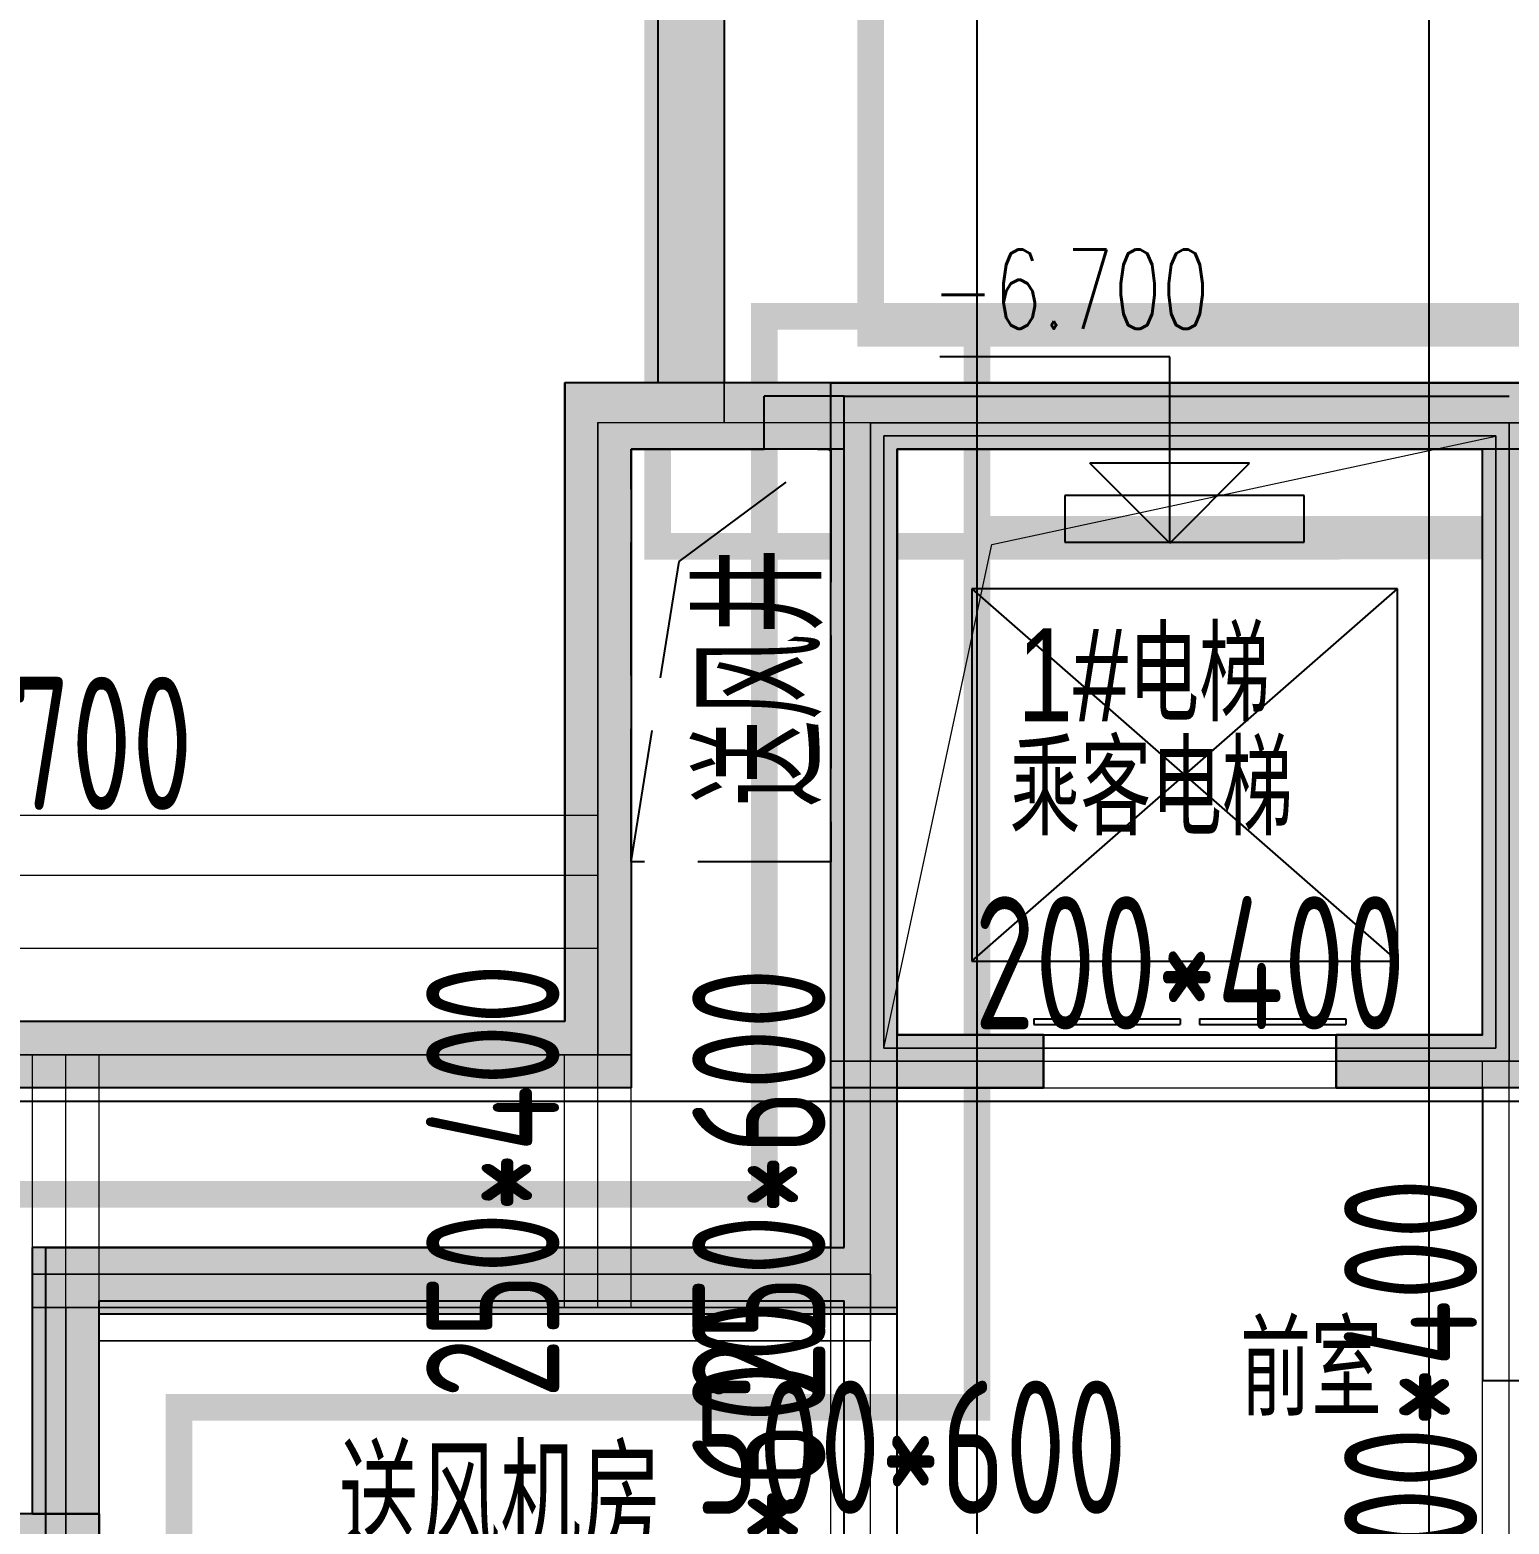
# Model space of a CAD drawing. Extents: x 369444 to 684549, y -549309 to 575337.
# Drawn here: x 415414 to 420974, y 405168 to 410783 of the extents above; entities that cross this region are included whole.
import ezdxf

# ---------------------------------------------------------------- set-up
doc = ezdxf.new("R2010")
doc.units = 0
doc.header["$LTSCALE"] = 1000
doc.header["$MEASUREMENT"] = 0
doc.linetypes.add('__DASH', pattern=[0.35, 0.25, -0.1])
doc.linetypes.add('DASH', pattern=[0.35, 0.25, -0.1])
for name, color, linetype, lineweight, true_color in [('-1-0-1', 7, 'Continuous', 0, 0xc0c0c0), ('-1-1-2', 7, 'Continuous', 0, 0xc0c0c0), ('-2-0-1', 1, 'Continuous', 0, 0xff0000), ('-2-1-2', 9, 'Continuous', 0, 0x808080), ('1-6-1', 7, 'Continuous', 0, 0x55ff55), ('1-6-2', 7, 'Continuous', 0, 0x55ff55), ('11-6-5', 2, 'Continuous', 0, 0xffff00), ('12-6-1', 4, 'Continuous', 0, 0x00ffff), ('12-6-2', 4, 'Continuous', 0, 0x00ffff), ('12-6-5', 4, 'Continuous', 0, 0x00ffff), ('22-0-1', 7, 'Continuous', 0, 0x969696), ('22-0-2', 7, 'Continuous', 0, 0x969696)]:
    doc.layers.add(name, color=color, linetype=linetype, lineweight=lineweight, true_color=true_color)
for name, color, linetype in [('DIM_ELEV', 3, 'Continuous'), ('DOTE', 1, 'Continuous'), ('EVTR', 2, 'Continuous'), ('PUB_HATCH', 8, 'Continuous'), ('WALL', 9, 'Continuous'), ('WINDOW', 4, 'Continuous'), ('房间名称', 72, 'Continuous'), ('防火分区线', 7, 'Continuous'), ('风井', 7, 'Continuous')]:
    doc.layers.add(name, color=color, linetype=linetype)
doc.styles.add('_TCH_DIM', font='SIMPLEX', dxfattribs={"bigfont": 'GBCBIG'})
doc.styles.add('HNSJY', font='hnsjy-07.shx', dxfattribs={"width": 0.8, "bigfont": 'hnsjy-hz.shx'})
doc.styles.add('yjkcad', font='yjkeng.shx', dxfattribs={"width": 0.7, "height": 250, "bigfont": 'yjkchn.shx'})

# ---------------------------------------------------------------- blocks, each defined once
blk = doc.blocks.new('22#loudixiayicengjksdf')
at = {"layer": 'WALL'}
h = blk.add_hatch(color=0, dxfattribs=at)
h.dxf.hatch_style = 1
h.paths.add_polyline_path([(-183057.3, -69118.8), (-183057.3, -68618.8), (-183557.3, -68618.8), (-183557.3, -69118.8)], flags=17)
h.paths.add_polyline_path([(-170857.3, -69118.8), (-170857.3, -68618.8), (-171407.3, -68618.8), (-171407.3, -69118.8)], flags=17)
h.paths.add_polyline_path([(-171407.3, -70818.8), (-171157.3, -70818.8), (-171157.3, -70418.8), (-171557.3, -70418.8), (-171557.3, -70818.8)], flags=17)
h.paths.add_polyline_path([(-183507.3, -70818.8), (-183357.3, -70818.8), (-183357.3, -70418.8), (-183757.3, -70418.8), (-183757.3, -70818.8)], flags=17)
h.paths.add_polyline_path([(-168657.3, -64218.8), (-170857.3, -64218.8), (-170857.3, -66418.8), (-170307.3, -66418.8), (-170307.3, -66618.8), (-171107.3, -66618.8), (-171107.3, -63968.8), (-168457.3, -63968.8), (-168457.3, -66618.8), (-169207.3, -66618.8), (-169207.3, -66418.8), (-168657.3, -66418.8)])
h.paths.add_polyline_path([(-179257.3, -73468.8), (-179807.3, -73468.8), (-179807.3, -73218.8), (-179257.3, -73218.8), (-178857.3, -73218.8), (-178857.3, -73468.8), (-179007.3, -73468.8), (-179007.3, -76368.8), (-180757.3, -76368.8), (-180757.3, -76118.8), (-179257.3, -76118.8)])
h.paths.add_polyline_path([(-165957.3, -64218.8), (-166607.3, -64218.8), (-166607.3, -63968.8), (-165707.3, -63968.8), (-165707.3, -65768.8), (-165957.3, -65768.8)])
h.paths.add_polyline_path([(-188307.3, -64018.8), (-188957.3, -64018.8), (-188957.3, -65568.8), (-189207.3, -65568.8), (-189207.3, -63768.8), (-188307.3, -63768.8)])
h.paths.add_polyline_path([(-173307.3, -80968.8), (-174157.3, -80968.8), (-174857.3, -80968.8), (-174857.3, -80718.8), (-174407.3, -80718.8), (-174407.3, -77518.8), (-174157.3, -77518.8), (-174157.3, -80718.8), (-173307.3, -80718.8)])
h.paths.add_polyline_path([(-180757.3, -80968.8), (-181607.3, -80968.8), (-181607.3, -80718.8), (-180757.3, -80718.8), (-180757.3, -77518.8), (-180507.3, -77518.8), (-180507.3, -80718.8), (-180057.3, -80718.8), (-180057.3, -80968.8)])
h.paths.add_polyline_path([(-175107.3, -73468.8), (-175657.3, -73468.8), (-175657.3, -76118.8), (-174157.3, -76118.8), (-174157.3, -76368.8), (-175907.3, -76368.8), (-175907.3, -73468.8), (-176057.3, -73468.8), (-176057.3, -73218.8), (-175657.3, -73218.8), (-175107.3, -73218.8)])
h.paths.add_polyline_path([(-159582.3, -72668.8), (-160057.3, -72668.8), (-160057.3, -74418.8), (-160307.3, -74418.8), (-160307.3, -72668.8), (-160407.3, -72668.8), (-160407.3, -72418.8), (-160057.3, -72418.8), (-159582.3, -72418.8)])
h.paths.add_polyline_path([(-163357.3, -80968.8), (-163657.3, -80968.8), (-164057.3, -80968.8), (-164057.3, -80718.8), (-163907.3, -80718.8), (-163907.3, -77118.8), (-163657.3, -77118.8), (-163657.3, -80718.8), (-163357.3, -80718.8)])
h.paths.add_polyline_path([(-166757.3, -80968.8), (-167782.3, -80968.8), (-168557.3, -80968.8), (-168557.3, -80718.8), (-167807.3, -80718.8), (-167807.3, -77018.8), (-167507.3, -77018.8), (-167507.3, -80718.8), (-166757.3, -80718.8)])
h.paths.add_polyline_path([(-191007.3, -75018.8), (-191007.3, -75818.8), (-193107.3, -75818.8), (-193107.3, -75568.8), (-191257.3, -75568.8), (-191257.3, -75018.8)])
h.paths.add_polyline_path([(-183307.3, -66418.8), (-184057.3, -66418.8), (-184057.3, -64018.8), (-186257.3, -64018.8), (-186257.3, -66218.8), (-185707.3, -66218.8), (-185707.3, -66418.8), (-186457.3, -66418.8), (-186457.3, -63768.8), (-183807.3, -63768.8), (-183807.3, -66168.8), (-183307.3, -66168.8)])
h.paths.add_polyline_path([(-171407.3, -73468.8), (-171857.3, -73468.8), (-171857.3, -73218.8), (-171157.3, -73218.8), (-171157.3, -76368.8), (-171407.3, -76368.8)])
h.paths.add_polyline_path([(-183057.3, -73468.8), (-183507.3, -73468.8), (-183507.3, -76368.8), (-183757.3, -76368.8), (-183757.3, -73218.8), (-183057.3, -73218.8)])
h.paths.add_polyline_path([(-187382.3, -80968.8), (-188157.3, -80968.8), (-188157.3, -80718.8), (-187407.3, -80718.8), (-187407.3, -77018.8), (-187107.3, -77018.8), (-187107.3, -80718.8), (-186357.3, -80718.8), (-186357.3, -80968.8)])
h.paths.add_polyline_path([(-191257.3, -80968.8), (-191557.3, -80968.8), (-191557.3, -80718.8), (-191257.3, -80718.8), (-191257.3, -77118.8), (-191007.3, -77118.8), (-191007.3, -80718.8), (-190857.3, -80718.8), (-190857.3, -80968.8)])
h.paths.add_polyline_path([(-194857.3, -72668.8), (-195332.3, -72668.8), (-195332.3, -72418.8), (-194857.3, -72418.8), (-194507.3, -72418.8), (-194507.3, -72668.8), (-194607.3, -72668.8), (-194607.3, -74418.8), (-194857.3, -74418.8)])
h.paths.add_polyline_path([(-157057.3, -81968.8), (-157607.3, -81968.8), (-157607.3, -81718.8), (-157357.3, -81718.8), (-157357.3, -77268.8), (-157057.3, -77268.8)])
h.paths.add_polyline_path([(-197307.3, -81968.8), (-197857.3, -81968.8), (-197857.3, -77268.8), (-197557.3, -77268.8), (-197557.3, -81718.8), (-197307.3, -81718.8)])
h.paths.add_polyline_path([(-165557.3, -72668.8), (-165957.3, -72668.8), (-165957.3, -69118.8), (-166357.3, -69118.8), (-166357.3, -68918.8), (-165707.3, -68918.8), (-165707.3, -72418.8), (-165557.3, -72418.8)])
h.paths.add_polyline_path([(-188957.3, -72668.8), (-189357.3, -72668.8), (-189357.3, -72418.8), (-189207.3, -72418.8), (-189207.3, -68918.8), (-188507.3, -68918.8), (-188507.3, -69118.8), (-188957.3, -69118.8)])
h.paths.add_polyline_path([(-160857.3, -80968.8), (-161557.3, -80968.8), (-161557.3, -80718.8), (-160857.3, -80718.8), (-160857.3, -77818.8), (-160607.3, -77818.8), (-160607.3, -80718.8), (-160607.3, -81718.8), (-160007.3, -81718.8), (-160007.3, -81968.8), (-160857.3, -81968.8)])
h.paths.add_polyline_path([(-187107.3, -71318.8), (-187107.3, -74818.8), (-187407.3, -74818.8), (-187407.3, -71318.8)])
h.paths.add_polyline_path([(-193357.3, -80968.8), (-194057.3, -80968.8), (-194057.3, -81968.8), (-194907.3, -81968.8), (-194907.3, -81718.8), (-194307.3, -81718.8), (-194307.3, -80718.8), (-194307.3, -77818.8), (-194057.3, -77818.8), (-194057.3, -80718.8), (-193357.3, -80718.8)])
h.paths.add_polyline_path([(-167507.3, -71318.8), (-167507.3, -74818.8), (-167807.3, -74818.8), (-167807.3, -71318.8)])
h.paths.add_polyline_path([(-171157.3, -80968.8), (-171507.3, -80968.8), (-171507.3, -80718.8), (-171407.3, -80718.8), (-171407.3, -77518.8), (-171157.3, -77518.8), (-171157.3, -80718.8), (-170957.3, -80718.8), (-170957.3, -80968.8)])
h.paths.add_polyline_path([(-183407.3, -80968.8), (-183757.3, -80968.8), (-183957.3, -80968.8), (-183957.3, -80718.8), (-183757.3, -80718.8), (-183757.3, -77518.8), (-183507.3, -77518.8), (-183507.3, -80718.8), (-183407.3, -80718.8)])
h.paths.add_polyline_path([(-157057.3, -75818.8), (-157757.3, -75818.8), (-157757.3, -75568.8), (-157357.3, -75568.8), (-157357.3, -72668.8), (-157732.3, -72668.8), (-157732.3, -72418.8), (-157057.3, -72418.8)])
h.paths.add_polyline_path([(-197157.3, -75818.8), (-197857.3, -75818.8), (-197857.3, -72418.8), (-197182.3, -72418.8), (-197182.3, -72668.8), (-197557.3, -72668.8), (-197557.3, -75568.8), (-197157.3, -75568.8)])
h.paths.add_polyline_path([(-163907.3, -72668.8), (-163957.3, -72668.8), (-163957.3, -72418.8), (-163657.3, -72418.8), (-163257.3, -72418.8), (-163257.3, -72668.8), (-163657.3, -72668.8), (-163657.3, -73518.8), (-163907.3, -73518.8)])
h.paths.add_polyline_path([(-190957.3, -72668.8), (-191007.3, -72668.8), (-191007.3, -73518.8), (-191257.3, -73518.8), (-191257.3, -72668.8), (-191657.3, -72668.8), (-191657.3, -72418.8), (-191257.3, -72418.8), (-190957.3, -72418.8)])
h.paths.add_polyline_path([(-161807.3, -75818.8), (-163907.3, -75818.8), (-163907.3, -75018.8), (-163657.3, -75018.8), (-163657.3, -75568.8), (-161807.3, -75568.8)])
edge = h.paths.add_edge_path()
edge.add_line((-183557.3, -66418.8), (-183557.3, -66518.8))
edge.add_line((-183557.3, -66518.8), (-183307.3, -66518.8))
edge.add_line((-183307.3, -66518.8), (-183307.3, -66418.8))
edge.add_line((-183507.3, -70818.8), (-183507.3, -71568.8))
edge.add_line((-183507.3, -71568.8), (-185557.3, -71568.8))
edge.add_line((-185557.3, -71568.8), (-185557.3, -71318.8))
edge.add_line((-185557.3, -71318.8), (-183757.3, -71318.8))
edge.add_line((-183757.3, -71318.8), (-183757.3, -70818.8))
edge.add_line((-171157.3, -70818.8), (-171157.3, -71318.8))
edge.add_line((-171157.3, -71318.8), (-169357.3, -71318.8))
edge.add_line((-169357.3, -71318.8), (-169357.3, -71568.8))
edge.add_line((-169357.3, -71568.8), (-171407.3, -71568.8))
edge.add_line((-171407.3, -71568.8), (-171407.3, -70818.8))
h.paths.add_polyline_path([(-171407.3, -71568.8), (-171157.3, -71568.8), (-171157.3, -70818.8), (-171407.3, -70818.8)], flags=16)
h.paths.add_polyline_path([(-171157.3, -71568.8), (-169357.3, -71568.8), (-169357.3, -71318.8), (-171157.3, -71318.8)], flags=16)
h.paths.add_polyline_path([(-183757.3, -71568.8), (-183507.3, -71568.8), (-183507.3, -70818.8), (-183757.3, -70818.8)], flags=16)
h.paths.add_polyline_path([(-185557.3, -71568.8), (-183757.3, -71568.8), (-183757.3, -71318.8), (-185557.3, -71318.8)], flags=16)
at = {"layer": 'WALL', "color": 0, "elevation": 14}
blk.add_lwpolyline([(-168657.3, -64218.8), (-170857.3, -64218.8), (-170857.3, -66418.8), (-170307.3, -66418.8), (-170307.3, -66618.8), (-171107.3, -66618.8), (-171107.3, -63968.8), (-168457.3, -63968.8), (-168457.3, -66618.8), (-169207.3, -66618.8), (-169207.3, -66418.8), (-168657.3, -66418.8)], close=True, dxfattribs=at)
blk = doc.blocks.new('$DORLIB2D$00000127')
at = {"color": 0}
for points in [[(-0.5333, 0.7949), (-0.5333, 0.6904)], [(-0.0333, 0.7949), (-0.5333, 0.7949)], [(-0.0333, 0.7949), (-0.0333, 0.6904)], [(0.5333, 0.7949), (0.0333, 0.7949)], [(0.0333, 0.7949), (0.0333, 0.6904)], [(0.5333, 0.7949), (0.5333, 0.6904)], [(-0.0333, 0.6904), (-0.5333, 0.6904)], [(0.5333, 0.6904), (0.0333, 0.6904)], [(0.5, 0.5), (-0.5, 0.5)]]:
    blk.add_lwpolyline(points, dxfattribs=at)

msp = doc.modelspace()

# ---------------------------------------------------------------- hatches: boundary and pattern name
at = {"layer": 'PUB_HATCH'}
for points in [[(418024.6, 411407), (417774.6, 411407), (417774.6, 409457), (418024.6, 409457)], [(418574.6, 409257), (418674.6, 409457), (417424.6, 409457), (417674.6, 409207), (418424.6, 409207)], [(417674.6, 409207), (417424.6, 409457), (417424.6, 407057), (417674.6, 406807)], [(424594.6, 409257), (424574.6, 409457), (418674.6, 409457), (418574.6, 409257), (418674.6, 409207), (424474.6, 409207)], [(418424.6, 406207), (418674.6, 405957), (418674.6, 409207), (418574.6, 409257), (418424.6, 409207)], [(417674.6, 406807), (417424.6, 407057), (413524.6, 407057), (413524.6, 406807)], [(415674.6, 405207), (415674.6, 405957), (415424.6, 406207), (415424.6, 405207)], [(418674.6, 405957), (418424.6, 406207), (415424.6, 406207), (415674.6, 405957)], [(415424.6, 404957), (415674.6, 405207), (413574.6, 405207), (413154.6, 405177), (412874.6, 404957)], [(415674.6, 405207), (415424.6, 404957), (415424.6, 402757), (415674.6, 403007)]]:
    msp.add_hatch(color=256, dxfattribs=at).paths.add_polyline_path(points)

# ---------------------------------------------------------------- linework, layer by layer
at = {"layer": '-1-0-1', "color": 0}
for p in [(417549.4, 409306.9, -3600), (418024.5, 409307.7, -3600), (418574.3, 409306.9, -3600), (420974.3, 409306.9, -3600), (417549.4, 407606.9, -3600), (415549.4, 406931.9, -3600), (417549.4, 406931.9, -3600), (418574.3, 406906.9, -3600), (419224.3, 406906.9, -3600), (420324.3, 406906.9, -3600), (420974.3, 406906.9, -3600), (415549.4, 405981.9, -3600), (417549.4, 405981.9, -3600), (418574.3, 405981.9, -3600)]:
    msp.add_point(p, dxfattribs=at)
at = {"layer": '-1-1-2', "color": 0}
for p, q in [((417549.4, 409306.9, -3600), (417549.4, 409306.9)), ((418024.5, 409307.7, -3600), (418024.5, 409307.7)), ((418574.3, 409306.9, -3600), (418574.3, 409306.9)), ((420974.3, 409306.9, -3600), (420974.3, 409306.9)), ((417549.4, 407606.9, -3600), (417549.4, 407606.9)), ((415549.4, 406931.9, -3600), (415549.4, 406931.9)), ((417549.4, 406931.9, -3600), (417549.4, 406931.9)), ((418574.3, 406906.9, -3600), (418574.3, 406906.9)), ((419224.3, 406906.9, -3600), (419224.3, 406906.9)), ((420324.3, 406906.9, -3600), (420324.3, 406906.9)), ((420974.3, 406906.9, -3600), (420974.3, 406906.9)), ((415549.4, 405981.9, -3600), (415549.4, 405981.9)), ((417549.4, 405981.9, -3600), (417549.4, 405981.9)), ((418574.3, 405981.9, -3600), (418574.3, 405981.9))]:
    msp.add_line(p, q, dxfattribs=at)
at = {"layer": '-2-0-1', "color": 0}
for p, q in [((418024.5, 409307.7, -3600), (418024.5, 411557, -3600)), ((417549.4, 409306.9, -3600), (418024.5, 409307.7, -3600)), ((417549.4, 407606.9, -3600), (417549.4, 409306.9, -3600)), ((418024.5, 409307.7, -3600), (418574.3, 409306.9, -3600)), ((418574.3, 406906.9, -3600), (418574.3, 409306.9, -3600)), ((418574.3, 409306.9, -3600), (420974.3, 409306.9, -3600)), ((420974.3, 406906.9, -3600), (420974.3, 409306.9, -3600)), ((420974.3, 409306.9, -3600), (422924.3, 409306.9, -3600)), ((412885.9, 407606.9, -3600), (417549.4, 407606.9, -3600)), ((417549.4, 406931.9, -3600), (417549.4, 407606.9, -3600)), ((413024.4, 406931.9, -3600), (415549.4, 406931.9, -3600)), ((415549.4, 405981.9, -3600), (415549.4, 406931.9, -3600)), ((415549.4, 406931.9, -3600), (417549.4, 406931.9, -3600)), ((417549.4, 405981.9, -3600), (417549.4, 406931.9, -3600)), ((418574.3, 406906.9, -3600), (419224.3, 406906.9, -3600)), ((418574.3, 405981.9, -3600), (418574.3, 406906.9, -3600)), ((419224.3, 406906.9, -3600), (420324.3, 406906.9, -3600)), ((420324.3, 406906.9, -3600), (420974.3, 406906.9, -3600)), ((420974.3, 404406.9, -3600), (420974.3, 406906.9, -3600)), ((415549.4, 405081.9, -3600), (415549.4, 405981.9, -3600)), ((415549.4, 405981.9, -3600), (417549.4, 405981.9, -3600)), ((417549.4, 405981.9, -3600), (418574.3, 405981.9, -3600)), ((418574.3, 404406.9, -3600), (418574.3, 405981.9, -3600))]:
    msp.add_line(p, q, dxfattribs=at)
at = {"layer": '-2-1-2', "color": 0}
for p, q in [((418024.5, 409307.7), (418024.5, 411557)), ((417549.4, 409306.9), (418024.5, 409307.7)), ((417549.4, 407606.9), (417549.4, 409306.9)), ((418024.5, 409307.7), (418574.3, 409306.9)), ((418574.3, 406906.9), (418574.3, 409306.9)), ((418574.3, 409306.9), (420974.3, 409306.9)), ((420974.3, 406906.9), (420974.3, 409306.9)), ((420974.3, 409306.9), (422924.3, 409306.9)), ((412885.9, 407606.9), (417549.4, 407606.9)), ((417549.4, 406931.9), (417549.4, 407606.9)), ((413024.4, 406931.9), (415549.4, 406931.9)), ((415549.4, 405981.9), (415549.4, 406931.9)), ((415549.4, 406931.9), (417549.4, 406931.9)), ((417549.4, 405981.9), (417549.4, 406931.9)), ((418574.3, 406906.9), (419224.3, 406906.9)), ((418574.3, 405981.9), (418574.3, 406906.9)), ((419224.3, 406906.9), (420324.3, 406906.9)), ((420324.3, 406906.9), (420974.3, 406906.9)), ((420974.3, 404406.9), (420974.3, 406906.9)), ((415549.4, 405081.9), (415549.4, 405981.9)), ((415549.4, 405981.9), (417549.4, 405981.9)), ((417549.4, 405981.9), (418574.3, 405981.9)), ((418574.3, 404406.9), (418574.3, 405981.9))]:
    msp.add_line(p, q, dxfattribs=at)
at = {"layer": '1-6-1', "color": 0}
for p, q in [((417774.5, 411557, -3600), (417774.5, 409457.3, -3600)), ((417774.5, 409457.3), (417774.5, 411557)), ((418024.5, 411557), (418024.5, 409457.7)), ((418024.5, 409457.7, -3600), (418024.5, 411557, -3600)), ((417774.5, 409457.3, -3600), (417424.4, 409456.7, -3600)), ((417424.4, 409456.7), (417774.5, 409457.3)), ((417424.4, 409456.7, -3600), (417424.4, 407606.9, -3600)), ((417424.4, 409456.7), (417424.4, 409456.7, -3600)), ((417424.4, 407606.9), (417424.4, 409456.7)), ((417424.4, 409456.7, -3600), (417424.4, 409456.7)), ((417774.5, 409457.3, -3600), (417774.5, 409457.3)), ((417774.5, 409457.3), (417774.5, 409457.3, -3600)), ((418024.5, 409457.7), (418024.5, 409457.7, -3600)), ((418024.5, 409457.7, -3600), (418024.5, 409457.7)), ((418574.5, 409456.9, -3600), (418024.5, 409457.7, -3600)), ((418024.5, 409457.7), (418574.5, 409456.9)), ((418574.3, 409456.9, -3600), (418574.3, 409456.9)), ((420974.3, 409456.9, -3600), (418574.3, 409456.9, -3600)), ((418574.3, 409456.9), (420974.3, 409456.9)), ((418574.5, 409456.9), (418574.5, 409456.9, -3600)), ((420974.3, 409456.9), (420974.3, 409456.9, -3600)), ((420974.3, 409456.9, -3600), (420974.3, 409456.9)), ((422924.3, 409456.9, -3600), (420974.3, 409456.9, -3600)), ((420974.3, 409456.9), (422924.3, 409456.9)), ((418024.6, 409207.7), (417674.4, 409207.1)), ((417674.4, 409207.1, -3600), (418024.6, 409207.7, -3600)), ((417674.4, 409207.1), (417674.4, 407606.9)), ((417674.4, 409207.1, -3600), (417674.4, 409207.1)), ((417674.4, 407606.9, -3600), (417674.4, 409207.1, -3600)), ((417674.4, 409207.1), (417674.4, 409207.1, -3600)), ((418024.3, 409207.7), (418024.3, 409207.7, -3600)), ((418424.3, 409207.2), (418024.3, 409207.7)), ((418024.3, 409207.7, -3600), (418424.3, 409207.2, -3600)), ((418024.6, 409207.7, -3600), (418024.6, 409207.7)), ((418424.3, 409207.2, -3600), (418424.3, 406806.9, -3600)), ((418424.3, 409207.2), (418424.3, 409207.2, -3600)), ((418424.3, 406806.9), (418424.3, 409207.2)), ((418424.3, 409207.2, -3600), (418424.3, 409207.2)), ((418674.3, 409206.9), (418674.3, 407006.9)), ((418674.3, 409206.9, -3600), (418674.3, 409206.9)), ((418674.3, 407006.9, -3600), (418674.3, 409206.9, -3600)), ((418674.3, 409206.9), (418674.3, 409206.9, -3600)), ((420874.3, 409206.9), (418674.3, 409206.9)), ((418674.3, 409206.9, -3600), (420874.3, 409206.9, -3600)), ((420874.3, 409206.9, -3600), (420874.3, 407006.9, -3600)), ((420874.3, 409206.9), (420874.3, 409206.9, -3600)), ((420874.3, 407006.9), (420874.3, 409206.9)), ((420874.3, 409206.9, -3600), (420874.3, 409206.9)), ((417424.4, 407606.9, -3600), (417424.4, 407606.9)), ((417424.4, 407606.9, -3600), (417424.4, 407056.9, -3600)), ((417424.4, 407606.9), (417424.4, 407606.9, -3600)), ((417424.4, 407056.9), (417424.4, 407606.9)), ((417674.4, 407606.9), (417674.4, 407606.9, -3600)), ((417674.4, 407606.9), (417674.4, 406806.9)), ((417674.4, 407606.9, -3600), (417674.4, 407606.9)), ((417674.4, 406806.9, -3600), (417674.4, 407606.9, -3600)), ((415549.4, 407056.9, -3600), (413024.4, 407056.9, -3600)), ((413024.4, 407056.9), (415549.4, 407056.9)), ((415549.4, 407056.9, -3600), (415549.4, 407056.9)), ((417424.4, 407056.9, -3600), (415549.4, 407056.9, -3600)), ((415549.4, 407056.9), (417424.4, 407056.9)), ((415549.4, 407056.9), (415549.4, 407056.9, -3600)), ((417424.4, 407056.9), (417424.4, 407056.9, -3600)), ((417424.4, 407056.9, -3600), (417424.4, 407056.9)), ((418674.3, 407006.9, -3600), (418674.3, 407006.9)), ((419224.3, 407006.9, -3600), (418674.3, 407006.9, -3600)), ((418674.3, 407006.9), (419224.3, 407006.9)), ((418674.3, 407006.9), (418674.3, 407006.9, -3600)), ((419224.3, 407006.9), (419224.3, 407006.9, -3600)), ((419224.3, 407006.9, -3600), (419224.3, 407006.9)), ((419224.3, 406806.9, -3600), (419224.3, 407006.9, -3600)), ((419224.3, 407006.9), (419224.3, 406806.9)), ((420324.3, 407006.9, -3600), (420324.3, 407006.9)), ((420874.3, 407006.9, -3600), (420324.3, 407006.9, -3600)), ((420324.3, 407006.9), (420874.3, 407006.9)), ((420324.3, 407006.9, -3600), (420324.3, 406806.9, -3600)), ((420324.3, 407006.9), (420324.3, 407006.9, -3600)), ((420324.3, 406806.9), (420324.3, 407006.9)), ((420874.3, 407006.9), (420874.3, 407006.9, -3600)), ((420874.3, 407006.9, -3600), (420874.3, 407006.9)), ((415549.4, 406806.9), (413274.4, 406806.9)), ((413274.4, 406806.9, -3600), (415549.4, 406806.9, -3600)), ((415549.4, 406806.9), (415549.4, 406806.9, -3600)), ((417674.4, 406806.9), (415549.4, 406806.9)), ((415549.4, 406806.9, -3600), (417674.4, 406806.9, -3600)), ((415549.4, 406806.9, -3600), (415549.4, 406806.9)), ((417674.4, 406806.9, -3600), (417674.4, 406806.9)), ((417674.4, 406806.9), (417674.4, 406806.9, -3600)), ((418424.3, 406806.9), (418424.3, 406806.9, -3600)), ((419224.3, 406806.9), (418424.3, 406806.9)), ((418424.3, 406806.9, -3600), (419224.3, 406806.9, -3600)), ((418424.3, 406806.9, -3600), (418424.3, 406806.9)), ((419224.3, 406806.9, -3600), (419224.3, 406806.9)), ((419224.3, 406806.9), (419224.3, 406806.9, -3600)), ((420324.3, 406806.9), (420324.3, 406806.9, -3600)), ((421074.3, 406806.9), (420324.3, 406806.9)), ((420324.3, 406806.9, -3600), (421074.3, 406806.9, -3600)), ((420324.3, 406806.9, -3600), (420324.3, 406806.9)), ((415424.4, 406106.9, -3600), (415424.4, 405206.9, -3600)), ((415424.4, 406106.9), (415424.4, 406106.9, -3600)), ((415424.4, 405206.9), (415424.4, 406106.9)), ((415424.4, 406106.9, -3600), (415424.4, 406106.9)), ((417549.4, 406106.9, -3600), (415424.4, 406106.9, -3600)), ((415424.4, 406106.9), (417549.4, 406106.9)), ((417549.4, 406106.9, -3600), (417549.4, 406106.9)), ((418574.3, 406106.9, -3600), (417549.4, 406106.9, -3600)), ((417549.4, 406106.9), (418574.3, 406106.9)), ((417549.4, 406106.9), (417549.4, 406106.9, -3600)), ((418574.3, 406106.9), (418574.3, 406106.9, -3600)), ((418574.3, 406106.9, -3600), (418574.3, 406106.9)), ((418574.3, 405856.9, -3600), (418574.3, 406106.9, -3600)), ((418574.3, 406106.9), (418574.3, 405856.9)), ((415674.4, 405856.9), (415674.4, 405081.9)), ((415674.4, 405856.9, -3600), (415674.4, 405856.9)), ((415674.4, 405081.9, -3600), (415674.4, 405856.9, -3600)), ((415674.4, 405856.9), (415674.4, 405856.9, -3600)), ((417549.4, 405856.9), (415674.4, 405856.9)), ((415674.4, 405856.9, -3600), (417549.4, 405856.9, -3600)), ((417549.4, 405856.9), (417549.4, 405856.9, -3600)), ((418574.3, 405856.9), (417549.4, 405856.9)), ((417549.4, 405856.9, -3600), (418574.3, 405856.9, -3600)), ((417549.4, 405856.9, -3600), (417549.4, 405856.9)), ((418574.3, 405856.9, -3600), (418574.3, 405856.9)), ((418574.3, 405856.9), (418574.3, 405856.9, -3600)), ((415424.4, 405206.9, -3600), (413274.4, 405206.9, -3600)), ((413274.4, 405206.9), (415424.4, 405206.9)), ((415424.4, 405206.9), (415424.4, 405206.9, -3600)), ((415424.4, 405206.9, -3600), (415424.4, 405206.9))]:
    msp.add_line(p, q, dxfattribs=at)
at = {"layer": '1-6-2', "color": 0}
for p, q in [((418024.5, 411557), (418024.5, 409307.7)), ((418024.5, 409307.7, -3600), (418024.5, 411557, -3600)), ((418024.5, 409307.7), (417549.4, 409306.9)), ((417549.4, 409306.9, -3600), (418024.5, 409307.7, -3600)), ((417549.4, 409306.9), (417549.4, 407606.9)), ((417549.4, 409306.9, -3600), (417549.4, 409306.9)), ((417549.4, 407606.9, -3600), (417549.4, 409306.9, -3600)), ((417549.4, 409306.9), (417549.4, 409306.9, -3600)), ((418024.5, 409307.7), (418024.5, 409307.7, -3600)), ((418024.5, 409307.7), (418024.5, 409307.7, -3600)), ((418574.3, 409306.9), (418024.5, 409307.7)), ((418024.5, 409307.7, -3600), (418574.3, 409306.9, -3600)), ((418024.5, 409307.7, -3600), (418024.5, 409307.7)), ((418574.3, 409306.9), (418574.3, 406906.9)), ((418574.3, 409306.9, -3600), (418574.3, 409306.9)), ((418574.3, 406906.9, -3600), (418574.3, 409306.9, -3600)), ((418574.3, 409306.9), (418574.3, 409306.9, -3600)), ((420974.3, 409306.9), (418574.3, 409306.9)), ((418574.3, 409306.9, -3600), (420974.3, 409306.9, -3600)), ((418574.3, 409306.9, -3600), (418574.3, 409306.9)), ((420974.3, 409306.9), (420974.3, 406906.9)), ((420974.3, 409306.9, -3600), (420974.3, 409306.9)), ((420974.3, 406906.9, -3600), (420974.3, 409306.9, -3600)), ((420974.3, 409306.9, -3600), (420974.3, 409306.9)), ((420974.3, 409306.9), (420974.3, 409306.9, -3600)), ((422924.3, 409306.9), (420974.3, 409306.9)), ((420974.3, 409306.9, -3600), (422924.3, 409306.9, -3600)), ((417549.4, 407606.9), (417549.4, 407606.9, -3600)), ((417549.4, 407606.9), (417549.4, 406931.9)), ((417549.4, 407606.9, -3600), (417549.4, 407606.9)), ((417549.4, 406931.9, -3600), (417549.4, 407606.9, -3600)), ((415549.4, 406931.9), (413024.4, 406931.9)), ((413024.4, 406931.9, -3600), (415549.4, 406931.9, -3600)), ((415549.4, 406931.9), (415549.4, 406931.9, -3600)), ((417549.4, 406931.9), (415549.4, 406931.9)), ((415549.4, 406931.9, -3600), (417549.4, 406931.9, -3600)), ((415549.4, 406931.9, -3600), (415549.4, 406931.9)), ((417549.4, 406931.9, -3600), (417549.4, 406931.9)), ((417549.4, 406931.9), (417549.4, 406931.9, -3600)), ((418574.3, 406906.9), (418574.3, 406906.9, -3600)), ((419224.3, 406906.9), (418574.3, 406906.9)), ((418574.3, 406906.9, -3600), (419224.3, 406906.9, -3600)), ((418574.3, 406906.9), (418574.3, 406906.9, -3600)), ((419224.3, 406906.9, -3600), (419224.3, 406906.9)), ((420324.3, 406906.9), (420324.3, 406906.9, -3600)), ((420974.3, 406906.9), (420324.3, 406906.9)), ((420324.3, 406906.9, -3600), (420974.3, 406906.9, -3600)), ((420974.3, 406906.9, -3600), (420974.3, 406906.9)), ((420974.3, 406906.9), (420974.3, 406906.9, -3600)), ((415549.4, 405981.9), (415549.4, 405081.9)), ((415549.4, 405981.9, -3600), (415549.4, 405981.9)), ((415549.4, 405081.9, -3600), (415549.4, 405981.9, -3600)), ((415549.4, 405981.9), (415549.4, 405981.9, -3600)), ((417549.4, 405981.9), (415549.4, 405981.9)), ((415549.4, 405981.9, -3600), (417549.4, 405981.9, -3600)), ((417549.4, 405981.9), (417549.4, 405981.9, -3600)), ((418574.3, 405981.9), (417549.4, 405981.9)), ((417549.4, 405981.9, -3600), (418574.3, 405981.9, -3600)), ((417549.4, 405981.9, -3600), (417549.4, 405981.9)), ((418574.3, 405981.9, -3600), (418574.3, 405981.9))]:
    msp.add_line(p, q, dxfattribs=at)
at = {"layer": '12-6-1', "color": 0}
for p, q in [((412885.9, 407831.9), (417549.4, 407831.9)), ((412885.9, 407831.9, -700), (417549.4, 407831.9, -700)), ((417549.4, 407831.9), (417549.4, 407331.9)), ((417549.4, 407831.9, -700), (417549.4, 407831.9)), ((417549.4, 407331.9, -700), (417549.4, 407831.9, -700)), ((412885.9, 407331.9), (417549.4, 407331.9)), ((412885.9, 407331.9, -700), (417549.4, 407331.9, -700)), ((417549.4, 407331.9), (417549.4, 407331.9, -700)), ((419224.3, 407006.9), (419224.3, 406806.9)), ((419224.3, 407006.9, -400), (419224.3, 407006.9)), ((419224.3, 406806.9, -400), (419224.3, 407006.9, -400)), ((419224.3, 407006.9), (420324.3, 407006.9)), ((419224.3, 407006.9, -400), (420324.3, 407006.9, -400)), ((420324.3, 407006.9), (420324.3, 406806.9)), ((420324.3, 407006.9, -400), (420324.3, 407006.9)), ((420324.3, 406806.9, -400), (420324.3, 407006.9, -400)), ((415424.4, 406931.9), (415674.4, 406931.9)), ((415424.4, 406931.9, -400), (415424.4, 406931.9)), ((415674.4, 406931.9, -400), (415424.4, 406931.9, -400)), ((415424.4, 405981.9), (415424.4, 406931.9)), ((415424.4, 405981.9, -400), (415424.4, 406931.9, -400)), ((415674.4, 406931.9), (415674.4, 406931.9, -400)), ((415674.4, 405981.9), (415674.4, 406931.9)), ((415674.4, 405981.9, -400), (415674.4, 406931.9, -400)), ((417424.4, 406931.9), (417674.4, 406931.9)), ((417424.4, 406931.9, -400), (417424.4, 406931.9)), ((417674.4, 406931.9, -400), (417424.4, 406931.9, -400)), ((417424.4, 405981.9), (417424.4, 406931.9)), ((417424.4, 405981.9, -400), (417424.4, 406931.9, -400)), ((417674.4, 406931.9), (417674.4, 406931.9, -400)), ((417674.4, 405981.9), (417674.4, 406931.9)), ((417674.4, 405981.9, -400), (417674.4, 406931.9, -400)), ((418424.3, 406906.9), (418674.3, 406906.9)), ((418424.3, 406906.9, -600), (418424.3, 406906.9)), ((418674.3, 406906.9, -600), (418424.3, 406906.9, -600)), ((418424.3, 405981.9), (418424.3, 406906.9)), ((418424.3, 405981.9, -600), (418424.3, 406906.9, -600)), ((418674.3, 406906.9), (418674.3, 406906.9, -600)), ((418674.3, 405981.9), (418674.3, 406906.9)), ((418674.3, 405981.9, -600), (418674.3, 406906.9, -600)), ((420874.3, 406906.9), (421074.3, 406906.9)), ((420874.3, 406906.9, -400), (420874.3, 406906.9)), ((421074.3, 406906.9, -400), (420874.3, 406906.9, -400)), ((420874.3, 404406.9), (420874.3, 406906.9)), ((420874.3, 404406.9, -400), (420874.3, 406906.9, -400)), ((419224.3, 406806.9), (419224.3, 406806.9, -400)), ((419224.3, 406806.9), (420324.3, 406806.9)), ((419224.3, 406806.9, -400), (420324.3, 406806.9, -400)), ((420324.3, 406806.9), (420324.3, 406806.9, -400)), ((415424.4, 405981.9), (415674.4, 405981.9)), ((415424.4, 405981.9, -400), (415424.4, 405981.9)), ((415674.4, 405981.9, -400), (415424.4, 405981.9, -400)), ((415674.4, 405981.9), (415674.4, 405981.9, -400)), ((417424.4, 405981.9), (417674.4, 405981.9)), ((417424.4, 405981.9, -400), (417424.4, 405981.9)), ((417674.4, 405981.9, -400), (417424.4, 405981.9, -400)), ((417674.4, 405981.9), (417674.4, 405981.9, -400)), ((418424.3, 405981.9), (418674.3, 405981.9)), ((418424.3, 405981.9, -600), (418424.3, 405981.9)), ((418674.3, 405981.9, -600), (418424.3, 405981.9, -600)), ((418424.3, 404406.9), (418424.3, 405981.9)), ((418424.3, 404406.9, -600), (418424.3, 405981.9, -600)), ((418424.3, 405981.9), (418674.3, 405981.9)), ((418424.3, 405981.9, -600), (418424.3, 405981.9)), ((418674.3, 405981.9, -600), (418424.3, 405981.9, -600)), ((418674.3, 405981.9), (418674.3, 405981.9, -600)), ((418674.3, 404406.9), (418674.3, 405981.9)), ((418674.3, 404406.9, -600), (418674.3, 405981.9, -600)), ((418674.3, 405981.9), (418674.3, 405981.9, -600))]:
    msp.add_line(p, q, dxfattribs=at)
at = {"layer": '12-6-2', "color": 0}
for p, q in [((412885.9, 407606.9), (417549.4, 407606.9)), ((415549.4, 405981.9), (415549.4, 406931.9)), ((417549.4, 405981.9), (417549.4, 406931.9)), ((418574.3, 405981.9), (418574.3, 406906.9)), ((419224.3, 406906.9), (420324.3, 406906.9)), ((420974.3, 404406.9), (420974.3, 406906.9)), ((418574.3, 404406.9), (418574.3, 405981.9))]:
    msp.add_line(p, q, dxfattribs=at)
at = {"layer": '22-0-1', "color": 0}
for p, q in [((418624.3, 409256.9, -120), (420924.3, 409256.9, -120)), ((418624.3, 409256.9), (418624.3, 409256.9, -120)), ((420924.3, 409256.9), (418624.3, 409256.9)), ((418624.3, 409256.9, -120), (418624.3, 409256.9)), ((418624.3, 406956.9, -120), (418624.3, 409256.9, -120)), ((418624.3, 409256.9), (418624.3, 406956.9)), ((420924.3, 409256.9, -120), (418624.3, 409256.9, -120)), ((418624.3, 409256.9, -120), (418624.3, 406956.9, -120)), ((420924.3, 409256.9, -120), (418624.3, 409256.9, -120)), ((418624.3, 409256.9, -120), (418624.3, 406956.9, -120)), ((418624.3, 409256.4, -120), (418624.3, 406956.4, -120)), ((420924.3, 409256.4, -120), (418624.3, 409256.4, -120)), ((419030.3, 408849.4, -120), (420924.3, 409256.4, -120)), ((420924.3, 409256.9, -120), (420924.3, 409256.9)), ((420924.3, 409256.9, -120), (420924.3, 406956.9, -120)), ((420924.3, 409256.9), (420924.3, 409256.9, -120)), ((420924.3, 406956.9), (420924.3, 409256.9)), ((420924.3, 406956.9, -120), (420924.3, 409256.9, -120)), ((420924.3, 406956.9, -120), (420924.3, 409256.9, -120)), ((418624.3, 406956.4, -120), (419030.3, 408849.4, -120)), ((418624.3, 406956.9, -120), (418624.3, 406956.9)), ((420924.3, 406956.9, -120), (418624.3, 406956.9, -120)), ((418624.3, 406956.9), (420924.3, 406956.9)), ((418624.3, 406956.9), (418624.3, 406956.9, -120)), ((418624.3, 406956.9, -120), (420924.3, 406956.9, -120)), ((418624.3, 406956.9, -120), (420924.3, 406956.9, -120)), ((420924.3, 406956.9, -120), (420924.3, 406956.9)), ((420924.3, 406956.9), (420924.3, 406956.9, -120))]:
    msp.add_line(p, q, dxfattribs=at)
at = {"layer": '22-0-2', "color": 0}
for p, q in [((420924.3, 409256.9, -120), (418624.3, 409256.9, -120)), ((418624.3, 409256.9, -120), (418624.3, 406956.9, -120)), ((420924.3, 406956.9, -120), (420924.3, 409256.9, -120)), ((418624.3, 406956.9, -120), (420924.3, 406956.9, -120))]:
    msp.add_line(p, q, dxfattribs=at)
at = {"layer": 'DIM_ELEV'}
for p, q in [((419698.7, 409554.6, 0), (418834.5, 409554.6, 0)), ((419698.7, 408854.6, 0), (419698.7, 409554.6, 0)), ((419698.7, 408854.6, 0), (419398.7, 409154.6, 0)), ((419998.7, 409154.6, 0), (419398.7, 409154.6, 0)), ((419698.7, 408854.6, 0), (419998.7, 409154.6, 0))]:
    msp.add_line(p, q, dxfattribs=at)
at = {"layer": 'DOTE', "color": 8}
for p, q in [((418974.5, 261807), (418974.5, 476704.8)), ((420674.5, 59364.2), (420674.5, 476704.8))]:
    msp.add_line(p, q, dxfattribs=at)
at = {"layer": 'DOTE', "color": 8, "lineweight": -2}
msp.add_line((377844.4, 406757), (624570.9, 406757), dxfattribs=at)
at = {"layer": 'EVTR'}
for p, q in [((419304.5, 409033.1, 0), (419304.5, 408858.1, 0)), ((420204.5, 409033.1, 0), (419304.5, 409033.1, 0)), ((420204.5, 408858.1, 0), (420204.5, 409033.1, 0)), ((419304.5, 408858.1, 0), (420204.5, 408858.1, 0)), ((418954.5, 408683.1, 0), (418954.5, 407283.1, 0)), ((420554.5, 408683.1, 0), (418954.5, 408683.1, 0)), ((418954.5, 408683.1, 0), (420554.5, 407283.1, 0)), ((418954.5, 407283.1, 0), (420554.5, 408683.1, 0)), ((420554.5, 407283.1, 0), (420554.5, 408683.1, 0)), ((418954.5, 407283.1, 0), (420554.5, 407283.1, 0))]:
    msp.add_line(p, q, dxfattribs=at)
at = {"layer": 'WALL'}
for p, q in [((417774.6, 411407), (417774.6, 409457)), ((418024.6, 411407), (418024.6, 409457)), ((418674.6, 409457), (417424.6, 409457)), ((417424.6, 409457), (417424.6, 407057)), ((418024.6, 409457), (417774.6, 409457)), ((424574.6, 409457), (418674.6, 409457)), ((418474.5, 406907, 0), (418474.5, 409407, 0)), ((418474.5, 409407, 0), (420974.5, 409407, 0)), ((418424.6, 409207), (417674.6, 409207)), ((417674.6, 409207), (417674.6, 406807)), ((418424.6, 406207), (418424.6, 409207)), ((418674.5, 407007, 0), (418674.5, 409207, 0)), ((418674.5, 409207, 0), (420874.5, 409207, 0)), ((424474.6, 409207), (418674.6, 409207)), ((418674.6, 405957), (418674.6, 409207)), ((420874.5, 407007, 0), (420874.5, 409207, 0)), ((417424.6, 407057), (413524.6, 407057)), ((419224.5, 407007, 0), (418674.5, 407007, 0)), ((419224.5, 406807, 0), (419224.5, 407007, 0)), ((420874.5, 407007, 0), (420324.5, 407007, 0)), ((420324.5, 407007, 0), (420324.5, 406807, 0)), ((418474.5, 406207, 0), (418474.5, 406907, 0)), ((417674.6, 406807), (413524.6, 406807)), ((418674.5, 406107, 0), (418674.5, 406807, 0)), ((418674.5, 406807, 0), (419224.5, 406807, 0)), ((420324.5, 406807, 0), (420874.5, 406807, 0)), ((420874.5, 406807, 0), (420874.5, 405707, 0)), ((415424.6, 405207), (415424.6, 406207)), ((418424.6, 406207), (415424.6, 406207)), ((415474.5, 406207, 0), (418474.5, 406207, 0)), ((415474.5, 402807, 0), (415474.5, 406207, 0)), ((418674.5, 404507, 0), (418674.5, 406107, 0)), ((415674.5, 406007, 0), (418474.5, 406007, 0)), ((415674.5, 403007, 0), (415674.5, 406007, 0)), ((418474.5, 404507, 0), (418474.5, 406007, 0)), ((415674.6, 405207), (415674.6, 405957)), ((418674.6, 405957), (415674.6, 405957)), ((420874.5, 405707, 0), (421074.5, 405707, 0)), ((415674.6, 405207), (413574.6, 405207)), ((415424.6, 405207), (415674.6, 405207)), ((415674.6, 405207), (415674.6, 403007))]:
    msp.add_line(p, q, dxfattribs=at)
at = {"layer": 'WALL', "linetype": 'ByBlock'}
for p, q in [((418474.5, 409407), (418174.5, 409407)), ((418174.5, 409207), (418174.5, 409407)), ((418474.5, 409207), (418474.5, 409407)), ((418474.5, 409207), (418174.5, 409207))]:
    msp.add_line(p, q, dxfattribs=at)
at = {"layer": '防火分区线', "color": 3, "linetype": 'DASH', "ltscale": 8, "const_width": 100}
for points in [[(418574.5, 423406.9), (418574.5, 409642.7), (418974.5, 409642.7), (418974.5, 405606.9), (415974.5, 405606.9), (415974.5, 404557.1), (412674.5, 404557.1), (412674.5, 406406.9), (411674.5, 406406.9), (411674.5, 402357.1), (408624.5, 402357.2), (408624.5, 406506.9), (406524.5, 406506.9), (406524.5, 409106.9), (400824.5, 409106.9), (400824.5, 400456.9), (395274.5, 400456.9), (395274.5, 397307), (391374.5, 397307), (391374.5, 400456.9), (379874.5, 400456.9), (379874.5, 449257)], [(417774.5, 422606.9), (417774.5, 408842.7), (418174.5, 408842.7), (418174.5, 406406.9), (415174.5, 406406.9), (415174.5, 405357.1), (413474.5, 405357.1), (413474.5, 407206.9), (410874.5, 407206.9), (410874.5, 403157.1), (409424.5, 403157.2), (409424.5, 407306.9), (407324.5, 407306.9), (407324.5, 409906.9), (400024.5, 409906.9), (400024.5, 401256.9), (394474.5, 401256.9), (394474.5, 398107), (392174.5, 398107), (392174.5, 401256.9), (380674.5, 401256.9), (380674.5, 448457)]]:
    msp.add_lwpolyline(points, dxfattribs=at)
at = {"layer": '防火分区线', "color": 130, "linetype": 'DASH', "ltscale": 8, "const_width": 100}
for points in [[(478324.6, 426257), (465574.6, 426257), (465574.6, 423442.4), (417774.5, 423406.6), (417774.5, 408842.7), (423274.5, 408842.8), (423274.5, 402407), (428674.5, 402407), (428674.5, 406442.7), (432374.5, 406442.7), (432374.5, 396756.9), (440624.5, 396756.9), (440624.5, 402156.9), (436024.6, 402156.9), (436024.6, 403807), (440674.5, 403807), (440674.5, 406106.9), (491024.6, 406106.9)], [(479124.6, 425457), (466374.6, 425457), (466374.6, 422643), (418574.5, 422607.2), (418574.5, 409642.7), (424074.5, 409642.8), (424074.5, 403207), (427874.5, 403207), (427874.5, 407242.7), (433174.5, 407242.7), (433174.5, 397556.9), (439824.5, 397556.9), (439824.5, 401356.9), (435224.6, 401356.9), (435224.6, 404607), (439874.5, 404607), (439874.5, 406906.9), (491824.6, 406906.9)]]:
    msp.add_lwpolyline(points, dxfattribs=at)
at = {"layer": '防火分区线', "color": 5, "linetype": 'DASH', "ltscale": 8, "const_width": 100}
for points in [[(424074.5, 409706.9), (418174.5, 409706.7), (418174.5, 406406.7), (415174.5, 406406.7), (415174.5, 405357), (413474.5, 405357), (413474.5, 407206.7), (410874.6, 407206.7), (410874.4, 403157), (405474.5, 403157.1), (405474.5, 392657), (405224.5, 392657), (405224.5, 351406.8)], [(423274.5, 408906.8), (418974.5, 408906.7), (418974.5, 405606.7), (415974.5, 405606.7), (415974.5, 404557), (412674.5, 404557), (412674.5, 406406.7), (411674.5, 406406.7), (411674.3, 402356.9), (406274.5, 402357), (406274.5, 391857), (406024.5, 391857), (406024.5, 352206.8)]]:
    msp.add_lwpolyline(points, dxfattribs=at)
at = {"layer": '风井', "color": 1, "linetype": '__DASH', "ltscale": 2}
msp.add_lwpolyline([(417855.2, 408785.7), (418424.6, 409207), (418424.6, 407657), (417674.6, 407657)], close=True, dxfattribs=at)
at = {"layer": '风井', "color": 1, "linetype": '__DASH', "ltscale": 2, "elevation": 0}
msp.add_lwpolyline([(417674.6, 409207), (418424.6, 409207), (418424.6, 407657), (417674.6, 407657)], close=True, dxfattribs=at)

# ---------------------------------------------------------------- block references
at = {"layer": 'WALL', "color": 8}
msp.add_blockref('22#loudixiayicengjksdf', (589531.8, 473425.8, -14), dxfattribs=at)
at = {"layer": 'WINDOW', "xscale": -1100, "yscale": 200, "zscale": -1100}
msp.add_blockref('$DORLIB2D$00000127', (419774.5, 406907, 0), dxfattribs=at)

# ---------------------------------------------------------------- texts
at = {"color": 2, "style": '_TCH_DIM'}
msp.add_text('送风井', height=450, rotation=90, dxfattribs=at).set_placement((418389.7, 407864.1, 32.6))
at = {"layer": '11-6-5', "color": 0, "insert": (418724.3, 405206.9, -3600), "char_height": 500, "attachment_point": 8, "style": 'yjkcad'}
msp.add_mtext('500*600', dxfattribs=at)
at = {"layer": '12-6-5', "color": 0, "char_height": 500, "attachment_point": 8, "style": 'yjkcad'}
for s, insert in [('500*700', (415217.6, 407851.9)), ('200*400', (419774.3, 407026.9))]:
    msp.add_mtext(s, dxfattribs=dict(at, insert=insert))
at = {"layer": '12-6-5', "color": 0, "char_height": 500, "attachment_point": 8, "rotation": 90, "style": 'yjkcad'}
for s, insert in [('250*400', (417404.4, 406456.9)), ('250*600', (418404.3, 406444.4)), ('200*400', (420854.3, 405656.9)), ('250*600', (418404.3, 405194.4))]:
    msp.add_mtext(s, dxfattribs=dict(at, insert=insert))
at = {"layer": 'DIM_ELEV', "color": 7, "style": '_TCH_DIM', "width": 0.705882}
msp.add_text('-6.700', height=297.5, dxfattribs=at).set_placement((418804.5, 409659.6, 0))
at = {"layer": '房间名称', "style": 'HNSJY', "width": 0.8}
for s, height, p in [('1#电梯', 350, (419126.6, 408184, 0)), ('乘客电梯', 350, (419097.2, 407755.7, 0)), ('送风机房', 400, (416573.7, 405053.4))]:
    msp.add_text(s, height=height, dxfattribs=at).set_placement(p)
msp.add_text('前室', height=350, rotation=360, dxfattribs=at).set_placement((419964.3, 405574, 0))

doc.saveas('drawing.dxf')
